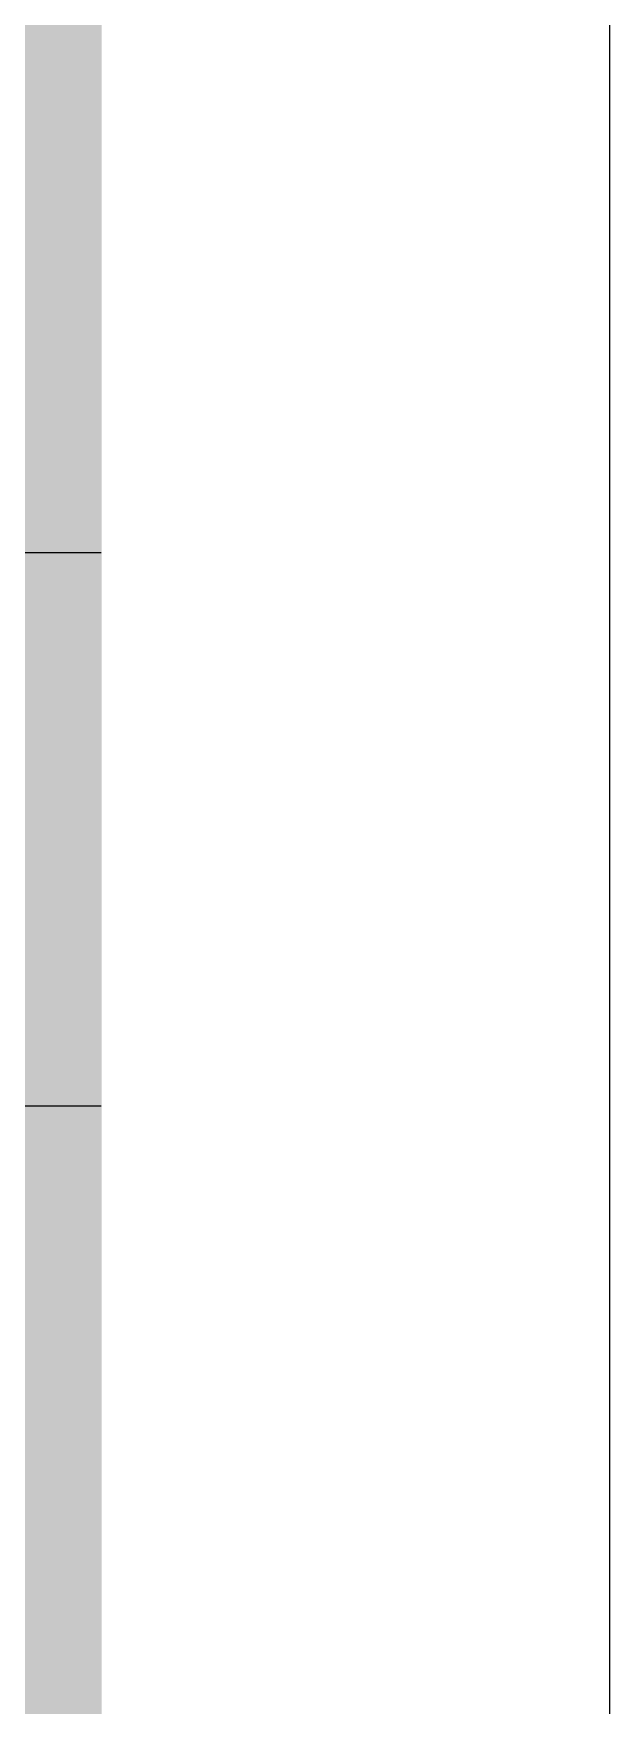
# Model space of a CAD drawing. Extents: x 177291 to 1288761, y 177638 to 322898.
# Drawn here: x 683117 to 684230, y 184811 to 188042 of the extents above; entities that cross this region are included whole.
import ezdxf

# ---------------------------------------------------------------- set-up
doc = ezdxf.new("R2010")
doc.units = 0
doc.header["$LTSCALE"] = 1000
doc.layers.add('PUB_TITLE', color=4, linetype='Continuous')

msp = doc.modelspace()

# ---------------------------------------------------------------- linework, layer by layer
at = {"layer": 'PUB_TITLE'}
for p, q in [((683247.55, 187038.25), (675764.39, 187038.25)), ((683247.55, 185969.23), (675764.39, 185969.23))]:
    msp.add_line(p, q, dxfattribs=at)
msp.add_lwpolyline([(595032.32, 240960.27), (684229.69, 240960.27), (684229.69, 177959.98), (595032.32, 177959.98)], close=True, dxfattribs=at)
at = {"layer": 'PUB_TITLE', "const_width": 159.09}
for points in [[(597683.85, 179020.59), (597683.85, 239899.66), (683169.08, 239899.66), (683169.08, 179020.59)], [(675744.81, 239899.66), (683169.08, 239899.66), (683169.08, 179020.59), (675744.81, 179020.59)]]:
    msp.add_lwpolyline(points, close=True, dxfattribs=at)
at = {"layer": 'PUB_TITLE', "const_width": 74.83}
msp.add_lwpolyline([(675764.39, 184900.21), (683247.55, 184900.21)], dxfattribs=at)

doc.saveas('drawing.dxf')
